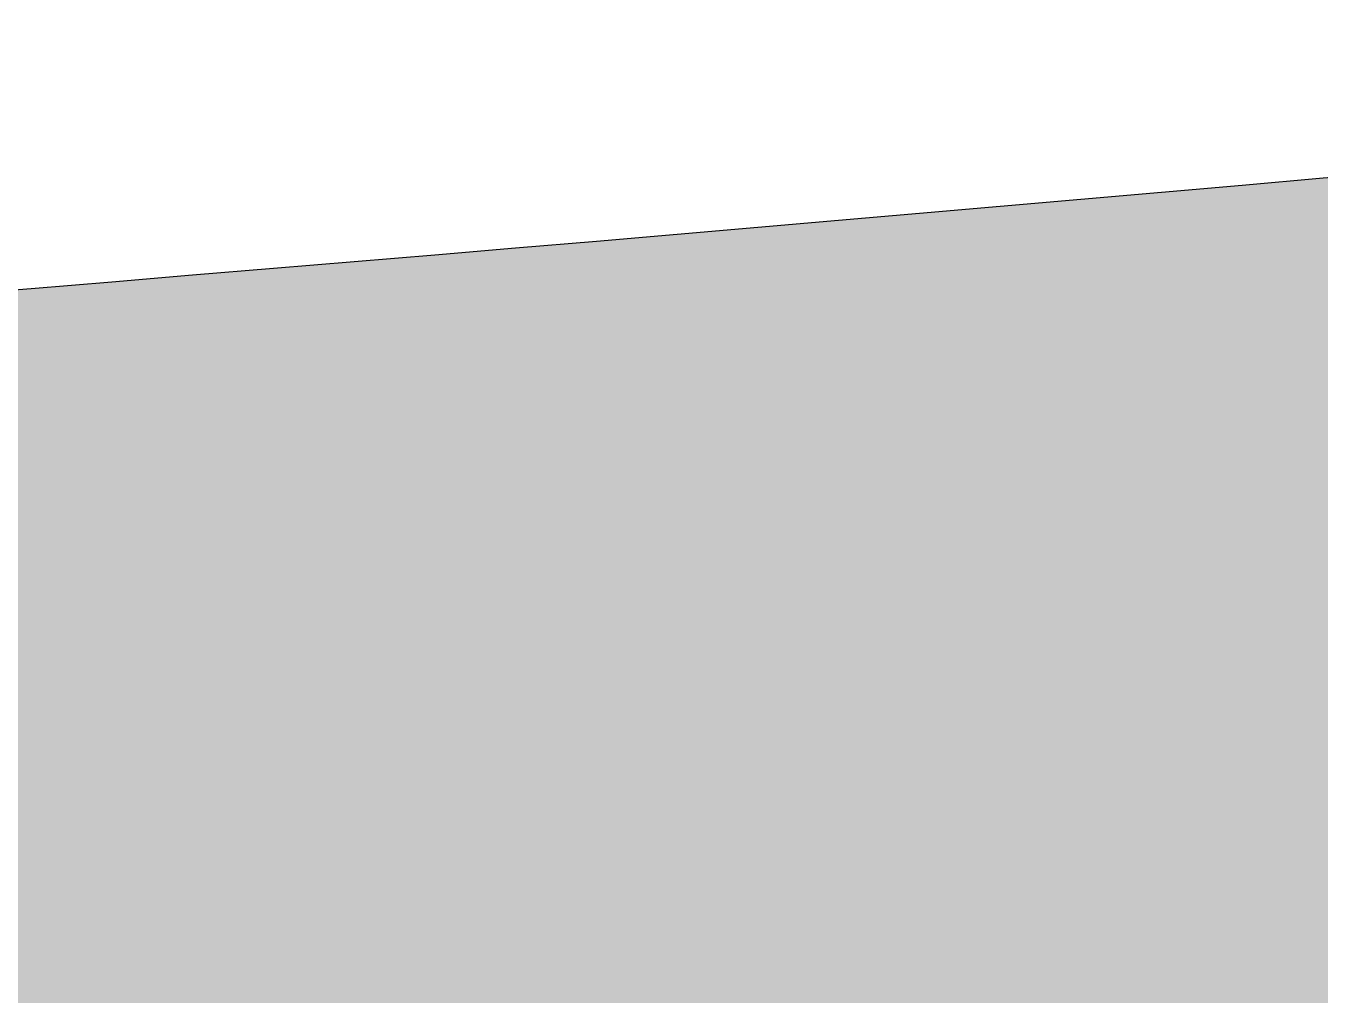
# Model space of a CAD drawing. Header units: millimetres. Extents: x -900937 to 446764, y -52814 to 307651.
# Drawn here: x 20307 to 26986, y 17664 to 22665 of the extents above; entities that cross this region are included whole.
import ezdxf

# ---------------------------------------------------------------- set-up
doc = ezdxf.new("R2010")
doc.units = ezdxf.units.MM
doc.header["$LTSCALE"] = 100
doc.header["$MEASUREMENT"] = 0
doc.layers.add('0-HATCH', color=8, linetype='Continuous', lineweight=0)
doc.layers.add('CP2-CWS-DT-PJGN-00024$0$timtuyen', color=1, linetype='Continuous')
doc.layers.add('MB- XLHN 20160810$0$Row1', color=5, linetype='Continuous')

msp = doc.modelspace()

# ---------------------------------------------------------------- hatches: boundary and pattern name
at = {"layer": '0-HATCH'}
h = msp.add_hatch(dxfattribs=at)
h.set_pattern_fill('ANGLE', color=256, scale=100, angle=-14.69838)
h.set_pattern_definition([(44.9883, (-68837.4, -83715.86), (-493.8133, 494.0148), [508, -190.5]), (134.9883, (-68837.4, -83715.86), (-494.0148, -493.8133), [508, -190.5])])
h.paths.add_polyline_path([(135495.9, 32000.9, -0.026195), (145868.7, 33430.8), (164800.9, 35036.4), (164378.4, 40018.6), (139833, 37936.9, -0.024954), (33664.9, 22491.6, -0.02489), (-73239.9, 17699.3), (-75274.1, 17035.2, 0.850603), (-74818.6, 14109.3), (-69323.2, 14072.7), (-26133.7, 14074.5), (34137, 17513.9, 0.023703)])

# ---------------------------------------------------------------- linework, layer by layer
at = {"layer": 'CP2-CWS-DT-PJGN-00024$0$timtuyen'}
msp.add_arc((-67892.2, 1093191.3, 0), 1145005.3, 223.3188578, 281.9329331, dxfattribs=at)
at = {"layer": 'MB- XLHN 20160810$0$Row1'}
msp.add_arc((-67893.4, 1093218, 0), 1075532, 269.7151822, 275.4182892, dxfattribs=at)
msp.add_arc((-67893.4, 1093218, 0), 1075532, 269.7151822, 275.4182892, dxfattribs=at)

doc.saveas('drawing.dxf')
